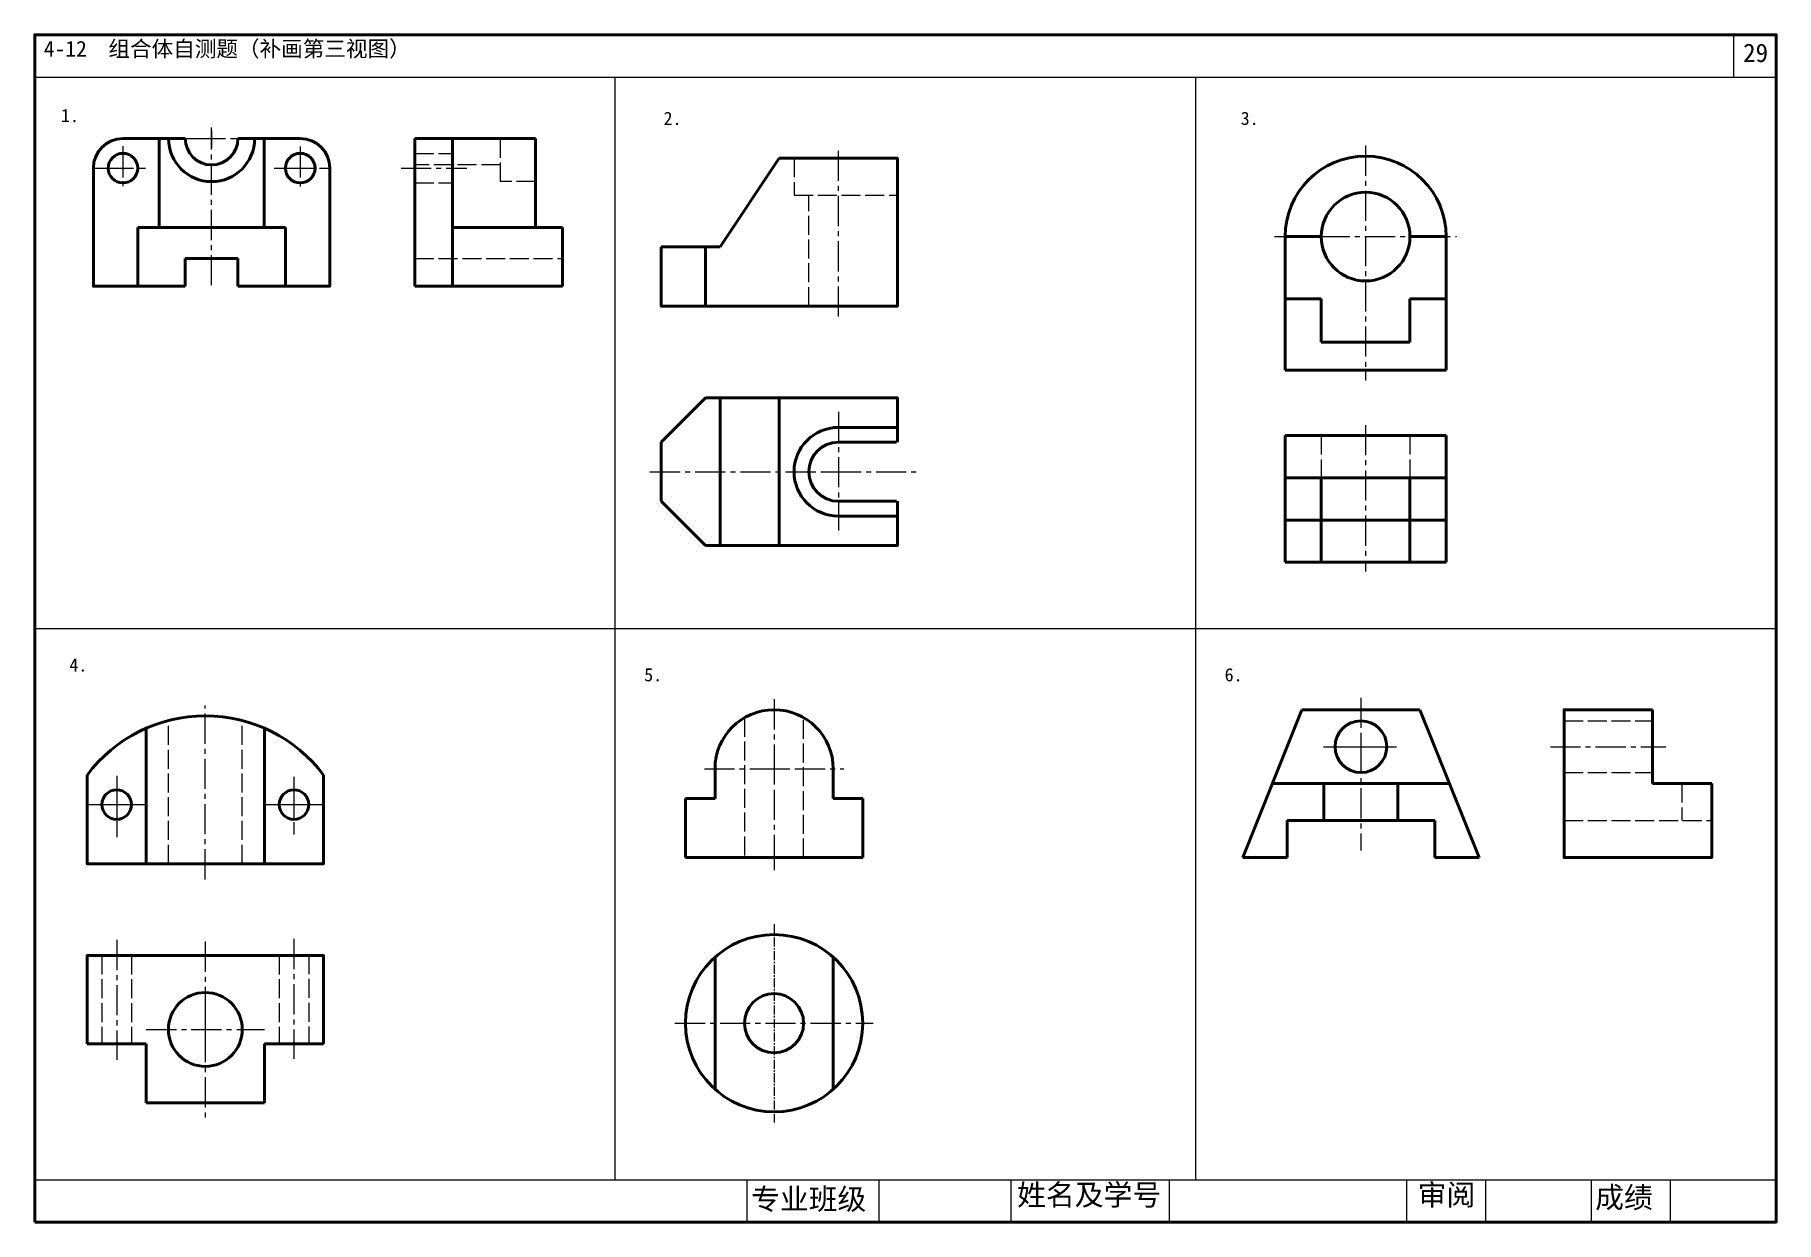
# Model space of a CAD drawing. Header units: millimetres. Extents: x -177 to 153, y 155 to 380.
import ezdxf

# ---------------------------------------------------------------- set-up
doc = ezdxf.new("R2010")
doc.units = ezdxf.units.MM
doc.header["$LTSCALE"] = 0.3
doc.linetypes.add('ACAD_ISO02W100', pattern=[15, 12, -3])
doc.linetypes.add('CENTER2', pattern=[28.575, 19.05, -3.175, 3.175, -3.175])
doc.layers.get('0').update_dxf_attribs({"lineweight": 13})
for name, color, linetype, lineweight in [('图层1', 7, 'Continuous', 40), ('图层2', 7, 'ACAD_ISO02W100', 15), ('图层3', 7, 'CENTER2', 15)]:
    doc.layers.add(name, color=color, linetype=linetype, lineweight=lineweight)

msp = doc.modelspace()

# ---------------------------------------------------------------- linework, layer by layer
for p, q in [((144.93, 371.52), (144.93, 379.52)), ((-177.07, 371.52), (152.93, 371.52)), ((-67.07, 162.52), (-67.07, 371.52)), ((42.93, 162.52), (42.93, 371.52)), ((-145.33, 359.86), (-141.56, 359.86)), ((-143.57, 361.37), (-143.57, 358.1)), ((-162.13, 354.26), (-158.36, 354.26)), ((-160.37, 355.77), (-160.37, 352.5)), ((-128.53, 354.26), (-124.76, 354.26)), ((-126.77, 355.77), (-126.77, 352.5)), ((-24.79, 299.22), (-24.79, 294.04)), ((-27.47, 296.72), (-21.93, 296.72)), ((-177.07, 267.02), (152.93, 267.02)), ((71.55, 244.62), (77.09, 244.62)), ((74.23, 247.13), (74.23, 241.94)), ((-36.97, 242.93), (-36.97, 237.74)), ((-39.66, 240.42), (-34.11, 240.42)), ((-161.56, 236.15), (-161.56, 230.97)), ((-127.96, 236.15), (-127.96, 230.97)), ((-164.25, 233.65), (-158.7, 233.65)), ((-130.65, 233.65), (-125.1, 233.65)), ((-144.76, 193.54), (-144.76, 188.36)), ((-147.45, 191.04), (-141.9, 191.04)), ((-177.07, 162.52), (152.93, 162.52)), ((-42.07, 154.52), (-42.07, 162.52)), ((-17.07, 154.52), (-17.07, 162.52)), ((7.93, 154.52), (7.93, 162.52)), ((37.93, 154.52), (37.93, 162.52)), ((82.93, 154.52), (82.93, 162.52)), ((97.93, 154.52), (97.93, 162.52)), ((117.93, 154.52), (117.93, 162.52)), ((132.93, 154.52), (132.93, 162.52))]:
    msp.add_line(p, q)
at = {"layer": '图层1'}
for p, q in [((-160.37, 359.86), (-148.56, 359.86)), ((-153.52, 343.02), (-153.52, 359.86)), ((-138.58, 359.86), (-126.77, 359.86)), ((-133.63, 343.02), (-133.63, 359.86)), ((-105.04, 331.86), (-105.04, 359.86)), ((-105.04, 359.86), (-97.91, 359.86)), ((-97.91, 359.86), (-97.91, 331.86)), ((-82.18, 359.86), (-97.91, 359.86)), ((-82.18, 343.02), (-82.18, 359.86)), ((-165.97, 337.46), (-165.97, 354.26)), ((-121.17, 354.26), (-121.17, 337.46)), ((-47.19, 339.32), (-35.99, 356.12)), ((-157.57, 343.02), (-129.57, 343.02)), ((-157.57, 331.86), (-157.57, 343.02)), ((-129.57, 343.02), (-129.57, 331.86)), ((-97.91, 343.02), (-77.04, 343.02)), ((-77.04, 343.02), (-77.04, 331.86)), ((59.86, 341.28), (59.86, 316)), ((59.86, 341.28), (66.72, 341.28)), ((83.52, 341.28), (90.38, 341.28)), ((90.38, 316), (90.38, 341.28)), ((-148.56, 337.16), (-143.23, 337.16)), ((-148.56, 331.86), (-148.56, 337.16)), ((-138.58, 337.16), (-143.91, 337.16)), ((-138.58, 331.86), (-138.58, 337.16)), ((-58.39, 339.32), (-47.19, 339.32)), ((-49.99, 328.12), (-49.99, 339.32)), ((-77.04, 331.86), (-105.04, 331.86)), ((59.86, 329.48), (66.72, 329.48)), ((66.72, 329.48), (66.72, 321.25)), ((83.52, 321.25), (83.52, 329.48)), ((83.52, 329.48), (90.38, 329.48)), ((66.72, 321.25), (83.52, 321.25)), ((59.86, 316), (90.38, 316)), ((-49.99, 310.72), (-58.39, 302.32)), ((-47.19, 310.72), (-47.19, 282.72)), ((-35.99, 310.72), (-35.99, 282.72)), ((-24.79, 305.12), (-13.59, 305.12)), ((-24.79, 302.32), (-13.77, 302.32)), ((90.38, 303.56), (59.86, 303.56)), ((59.86, 303.56), (59.86, 295.56)), ((90.38, 279.56), (90.38, 303.56)), ((59.86, 295.56), (59.86, 287.56)), ((59.86, 295.56), (90.38, 295.56)), ((66.72, 295.56), (66.72, 279.56)), ((83.52, 295.56), (83.52, 279.56)), ((-49.99, 282.72), (-58.39, 291.12)), ((-24.79, 291.12), (-13.77, 291.12)), ((-24.79, 288.32), (-13.59, 288.32)), ((59.86, 287.56), (59.86, 279.56)), ((59.86, 287.56), (90.38, 287.56)), ((59.86, 279.56), (90.38, 279.56)), ((63.03, 251.62), (51.83, 223.62)), ((85.43, 251.62), (96.63, 223.62)), ((129.5, 251.62), (129.5, 237.62)), ((-155.96, 222.45), (-155.96, 248.11)), ((-133.56, 222.45), (-133.56, 248.11)), ((-48.17, 234.82), (-48.17, 240.42)), ((-25.77, 240.42), (-25.77, 234.82)), ((57.43, 237.62), (91.03, 237.62)), ((67.23, 237.62), (67.23, 230.62)), ((81.23, 237.62), (81.23, 230.62)), ((129.5, 237.62), (140.73, 237.62)), ((-53.77, 223.62), (-53.77, 234.82)), ((-53.77, 234.82), (-48.17, 234.82)), ((-25.77, 234.82), (-20.17, 234.82)), ((-20.17, 234.82), (-20.17, 223.62)), ((60.23, 223.62), (60.23, 230.62)), ((60.23, 230.62), (88.23, 230.62)), ((88.23, 230.62), (88.23, 223.62)), ((-161.56, 222.45), (-160.65, 222.45)), ((-53.77, 223.62), (-20.17, 223.62)), ((-48.17, 204.74), (-48.17, 179.69)), ((-25.77, 204.74), (-25.77, 179.69)), ((-155.96, 188.33), (-167.16, 188.33)), ((-155.96, 177.13), (-155.96, 188.33)), ((-133.56, 188.33), (-122.36, 188.33)), ((-133.56, 177.13), (-133.56, 188.33)), ((-155.96, 177.13), (-133.56, 177.13))]:
    msp.add_line(p, q, dxfattribs=at)
msp.add_lwpolyline([(-177.07, 154.52), (152.93, 154.52), (152.93, 379.52), (-177.07, 379.52)], close=True, dxfattribs=at)
for points in [[(-35.99, 356.12), (-13.59, 356.12), (-13.59, 328.12), (-58.39, 328.12), (-58.39, 339.32)], [(-152.67, 331.86), (-165.97, 331.86), (-165.97, 337.46)], [(-121.17, 337.46), (-121.17, 331.86), (-138.58, 331.86)], [(-148.56, 331.86), (-157.57, 331.86)], [(-49.99, 310.72), (-13.59, 310.72), (-13.59, 302.32)], [(-58.39, 291.12), (-58.39, 302.32)], [(-13.59, 291.12), (-13.59, 282.72), (-49.99, 282.72)], [(63.03, 251.62), (85.43, 251.62)], [(140.73, 237.62), (140.73, 223.62), (112.73, 223.62), (112.73, 251.62), (129.5, 251.62)], [(-122.36, 239.25), (-122.36, 222.45), (-167.16, 222.45), (-167.16, 239.25)], [(60.23, 223.62), (51.83, 223.62)], [(96.63, 223.62), (88.23, 223.62)], [(-167.16, 188.33), (-167.16, 205.04), (-122.36, 205.04), (-122.36, 188.33)]]:
    msp.add_lwpolyline(points, dxfattribs=at)
for centre, radius in [((-160.37, 354.26), 2.8), ((-126.77, 354.26), 2.8), ((75.12, 341.28), 8.4), ((74.23, 244.62), 4.9), ((-161.56, 233.65), 2.8), ((-127.96, 233.65), 2.8), ((-36.97, 192.22), 16.8), ((-144.76, 191.04), 7), ((-36.97, 192.22), 5.6)]:
    msp.add_circle(centre, radius, dxfattribs=at)
for centre, radius, start, end in [((-160.37, 354.26), 5.6, 90, 180), ((-143.57, 359.86), 8.16, 180, 0), ((-143.57, 359.86), 4.99, 180, 0), ((-126.77, 354.26), 5.6, 0, 90), ((75.12, 341.28), 15.26, 0, 180), ((-24.79, 296.72), 8.4, 90, 270), ((-36.97, 240.42), 11.2, 0, 180), ((-144.76, 222.45), 28, 36.8699, 143.1301)]:
    msp.add_arc(centre, radius, start, end, dxfattribs=at)
at = {"layer": '图层1', "ltscale": 0.3}
msp.add_arc((-24.79, 296.72), 5.6, 90, 270, dxfattribs=at)
at = {"layer": '图层2'}
for p, q in [((-88.84, 351.71), (-88.84, 359.86)), ((-105.04, 357.06), (-97.91, 357.06)), ((-88.84, 354.88), (-105.04, 354.88)), ((-33.19, 356.12), (-33.19, 349.12)), ((-105.04, 351.46), (-97.91, 351.46)), ((-82.18, 351.71), (-88.84, 351.71)), ((-33.19, 349.12), (-13.59, 349.12)), ((-30.39, 328.12), (-30.39, 349.12)), ((-105.04, 337.16), (-77.04, 337.16)), ((66.72, 303.56), (66.72, 295.56)), ((83.52, 303.56), (83.52, 295.56)), ((-151.76, 222.45), (-151.76, 249.56)), ((-137.76, 222.45), (-137.76, 249.56)), ((-42.57, 250.12), (-42.57, 223.62)), ((-31.37, 223.62), (-31.37, 250.12)), ((112.73, 249.52), (129.5, 249.52)), ((112.73, 239.72), (129.5, 239.72)), ((135.06, 237.62), (135.06, 230.62)), ((112.73, 230.62), (140.73, 230.62)), ((-164.36, 205.04), (-164.36, 188.33)), ((-158.76, 205.04), (-158.76, 188.33)), ((-130.76, 205.04), (-130.76, 188.33)), ((-125.16, 205.1), (-125.16, 188.33))]:
    msp.add_line(p, q, dxfattribs=at)
at = {"layer": '图层3'}
for p, q in [((-148.56, 359.86), (-138.58, 359.86)), ((-143.57, 332.05), (-143.57, 361.96)), ((-160.37, 358.43), (-160.37, 350.11)), ((-126.77, 358.37), (-126.77, 350.35)), ((-24.79, 326.12), (-24.79, 358.12)), ((75.12, 358.54), (75.12, 314)), ((-165.97, 354.26), (-156.12, 354.26)), ((-131.71, 354.26), (-121.17, 354.26)), ((-107.66, 354.26), (-95.18, 354.26)), ((57.86, 341.28), (92.38, 341.28)), ((-24.79, 308.06), (-24.79, 285.6)), ((75.12, 305.56), (75.12, 277.82)), ((-60.5, 296.72), (-9.16, 296.72)), ((-144.76, 219.47), (-144.76, 252.45)), ((-36.97, 253.62), (-36.97, 223.62)), ((74.23, 253.9), (74.23, 224.98)), ((67.16, 244.62), (80.97, 244.62)), ((110.14, 244.62), (132.03, 244.62)), ((-161.56, 239.1), (-161.56, 227.47)), ((-127.96, 238.92), (-127.96, 228.01)), ((-50.17, 240.42), (-23.77, 240.42)), ((-167.16, 233.65), (-155.96, 233.65)), ((-133.56, 233.65), (-122.36, 233.65)), ((-36.97, 223.62), (-36.97, 221.2)), ((-161.56, 208.01), (-161.56, 185.28)), ((-127.96, 208.19), (-127.96, 185.47)), ((-144.76, 207.7), (-144.76, 173.89)), ((-55.77, 192.22), (-18.17, 192.22)), ((-155.96, 191.04), (-133.53, 191.04))]:
    msp.add_line(p, q, dxfattribs=at)
at = {"layer": '图层3', "ltscale": 0.3}
msp.add_line((-36.97, 211.02), (-36.97, 173.42), dxfattribs=at)

# ---------------------------------------------------------------- texts
at = {"attachment_point": 1}
for s, insert, char_height, width in [('{\\fFangSong_GB2312|b0|i0|c134|p49; \\fSimSun|b0|i0|c134|p2;\\H0.6x;4\\fSimHei|b0|i0|c134|p2;-12  组合体自测题（补画第三视图）}', (-178.77, 378.38), 5, 330), ('{\\fSimSun|b0|i0|c134|p2;29}', (146.65, 377.86), 3.5, 6.3962), ('{\\f仿宋_GB2312|b0|i0|c134|p49;1.}', (-172.11, 365.48), 2.5, 8.3908), ('{\\f仿宋_GB2312|b0|i0|c134|p49;2.}', (-57.92, 364.94), 2.5, 8.3908), ('{\\f仿宋_GB2312|b0|i0|c134|p49;3.}', (51.45, 364.94), 2.5, 8.3908), ('{\\f仿宋_GB2312|b0|i0|c134|p49;4.}', (-170.52, 261.36), 2.5, 8.3908), ('{\\f仿宋_GB2312|b0|i0|c134|p49;5.}', (-61.59, 259.51), 2.5, 8.3908), ('{\\f仿宋_GB2312|b0|i0|c134|p49;6.}', (48.41, 259.51), 2.5, 8.3908), ('{\\f仿宋_GB2312|b0|i0|c134|p49;姓名及学号}', (9.1, 161.7), 4, 29.8443), ('{\\f仿宋_GB2312|b0|i0|c134|p49;审阅}', (85, 161.7), 4, 13.7378), ('{\\f仿宋_GB2312|b0|i0|c134|p49;成绩}', (118.63, 161.22), 4, 13.2641), ('{\\f仿宋_GB2312|b0|i0|c134|p49;专业班级}', (-41.33, 160.9), 4, 23.3701)]:
    msp.add_mtext(s, dxfattribs=dict(at, insert=insert, char_height=char_height, width=width))

doc.saveas('drawing.dxf')
